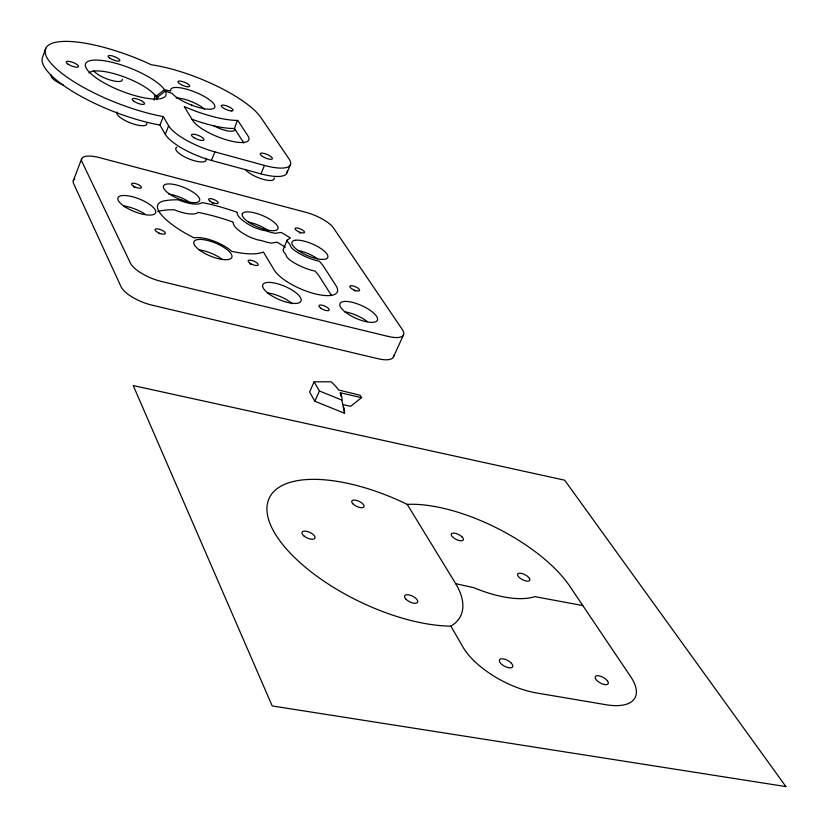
<?xml version="1.0" encoding="UTF-8"?>
<svg xmlns="http://www.w3.org/2000/svg" width="828" height="828" viewBox="0 0 828 828"><rect width="100%" height="100%" fill="white"/><g stroke="black" fill="none" stroke-linecap="round" stroke-linejoin="round"><path stroke-width="1.24" d="M287.202 240.12L287.834 242.087A20.669 6.759 23 0 1 290.773 246.765L292.708 249A24.654 8.001 23.3 0 0 319.453 261.265L323.013 265.55L335.961 285.598A34.911 11.758 23.4 0 1 315.075 293.836A34.911 11.758 23.4 0 1 274.265 270.114L263.407 252.022A60.579 20.007 22.4 0 1 232.823 251.577L231.571 251.298A24.24 8.259 22.5 0 0 194.228 237.884L193.545 237.553A60.579 20.007 22.4 0 1 161.16 214.514A42.073 13.941 22.2 0 1 166.004 200.573L166.925 200.407A97.456 32.696 22.7 0 1 178.092 199.817L178.258 199.817A22.542 7.276 22.1 0 0 201.928 202.518A97.456 32.696 22.7 0 1 237.222 212.341A24.643 7.928 22.8 0 0 254.921 227.69L261.555 229.998A20.669 6.759 23 0 1 271.004 232.44L274.999 233.299L281.241 232.44L290.39 237.915L287.202 240.12L283.031 249.911L283.652 251.909A20.628 6.841 23 0 1 286.571 256.608L288.496 258.864A24.612 8.104 23.3 0 0 315.178 271.108L318.718 275.424L331.573 295.596M154.215 100.084L155.033 95.21A37.125 10.712 21.5 0 0 120.526 75.638A37.125 10.712 21.5 0 0 88.917 72.968M45.84 48.231L42.777 56.604A85.419 24.664 21.5 0 0 76.487 93.792A85.419 24.664 21.5 0 0 159.98 125.059L165.289 134.312A40.023 11.996 22.2 0 0 211.419 160.446L260.965 173.859A39.558 11.768 22.6 0 0 287.192 171.054M73.319 180.69L81.641 158.821M159.98 125.059L163.302 116.593A85.553 24.374 21.5 0 1 45.395 53.675A85.553 24.374 21.5 0 1 151.307 64.781A76.621 21.652 22 0 1 260.903 117.545L289.055 158.966A39.62 11.633 22.6 0 1 264.474 165.424L214.876 151.897A40.086 11.861 22.2 0 1 168.643 125.784L163.302 116.593M165.289 134.312L168.643 125.784M211.419 160.446L214.876 151.897M243.825 142.975L234.49 128.526L237.305 120.402A60.299 16.87 22.1 0 1 185.917 107.309L184.261 106.595L192.665 120.422A30.729 8.922 22.3 0 0 227.979 140.294A30.729 8.922 22.3 0 0 247.872 135.771L237.802 120.391M260.965 173.859L264.474 165.424M287.068 172.659L290.556 164.358M343.63 404.747L350.668 406.331L361.557 397.626L360.097 395.235L338.611 390.019A48.686 18.485 23.8 0 0 331.024 381.77L314.112 381.822L309.6 392.027L314.857 401.249L344.438 413.224A56.366 21.683 23.8 0 0 343.558 406.848M314.857 401.249L319.422 390.982L314.112 381.822M393.393 357.054L403.484 334.967M156.74 97.787L165.289 91.09L172.162 93.429A23.753 6.707 22.1 0 0 192.676 105.518L195.605 106.533A23.753 6.707 22.1 0 0 214.193 104.421A23.753 6.707 22.1 0 0 184.489 88.637L181.901 88.078A23.753 6.707 22.1 0 0 170.734 91.08L164.462 89.703L155.923 96.4L157.165 98.853A37.125 10.712 21.5 0 1 157.341 99.66M234.49 128.526L233.993 128.537A60.206 17.077 22 0 1 192.117 119.304M407.221 504.376A113.043 47.092 26.8 0 1 569.757 586.183L630.729 676.755A60.154 25.771 28.8 0 1 605.837 704.7L536.409 692.943A60.765 26.734 28.1 0 1 462.955 647.082L450.898 626.144A126.104 54.151 25.8 0 1 269.452 522.095A126.104 54.151 25.8 0 1 407.221 504.376L455.721 583.699L473.782 587.663A77.076 31.661 26.7 0 0 534.733 596.626L582.808 605.568M340.929 396.291L340.277 392.782L361.557 397.626M158.324 97.073L155.923 96.4L155.033 95.21L157.361 95.872M319.422 390.982L341.881 400.09L344.438 413.224M285.391 247.148L277.101 242.19L270.859 243.101L266.875 242.252A20.628 6.841 23 0 0 257.425 239.83L250.791 237.532A24.602 8.021 22.8 0 1 233.175 222.121A97.269 33.099 22.7 0 0 197.923 212.382A22.501 7.369 22 0 1 174.263 209.784L174.087 209.774A97.269 33.099 22.7 0 0 162.919 210.436L161.998 210.602A41.99 14.117 22.2 0 0 157.817 211.575M164.462 89.703L164.213 89.341A43.128 12.285 21.5 0 0 146.949 75.979L144.693 74.758A43.128 12.285 21.5 0 0 90.852 60.475A43.128 12.285 21.5 0 0 104.017 82.852A43.128 12.285 21.5 0 0 158.893 98.894L160.342 98.687A43.128 12.285 21.5 0 0 165.476 91.442L165.289 91.09M340.277 392.782L340.474 393.145A48.686 18.485 23.8 0 1 341.881 400.09M455.721 583.699A110.352 48.531 25.7 0 1 450.898 626.144M133.815 187.138A5.31 1.739 21.6 0 1 135.109 187.532M158.779 233.268A5.537 1.904 21.9 0 1 160.114 233.817M250.18 264.091A5.465 1.863 22.9 0 1 251.495 264.494M354.042 290.411A5.351 1.78 23.9 0 1 355.264 291.042M299.343 232.616A5.123 1.646 23.2 0 1 300.502 233.206M211.906 202.86A5.185 1.677 22.4 0 1 213.158 203.377M123.91 205.975A20.234 6.862 21.6 0 1 144.745 213.955M168.746 194.073A19.458 6.365 22 0 1 188.763 201.763M248.669 222.152A19.272 6.282 22.8 0 1 268.2 230.557M297.987 250.408A19.437 6.396 23.3 0 1 317.673 258.916M199.641 249.952A20.452 7.069 22.4 0 1 222.442 259.526M267.351 292.874A20.752 7.297 23.2 0 1 292.284 303.71M344.676 311.804A20.421 7.059 24 0 1 367.321 321.606M393.745 355.264A25.844 9.108 24.3 0 1 377.941 358.69L151.907 305.118A27.148 10.008 21.9 0 1 121.012 286.633L73.62 183.671A24.83 8.29 21.3 0 1 73.899 179.759M74.334 179.345A24.83 8.29 21.3 0 1 74.862 178.983M176.178 98.097A18.247 5.227 22 0 1 204.288 109.079M274.182 177.916A16.011 4.833 22.7 0 1 262.714 179.221A16.011 4.833 22.7 0 1 245.378 169.461M205.603 158.262A16.281 4.968 22.1 0 1 189.84 159.235A16.281 4.968 22.1 0 1 176.964 147.156M234.955 129.344A15.359 4.43 22.3 0 1 227.99 130.938A15.359 4.43 22.3 0 1 213.634 125.68M191.62 104.525A15.266 4.357 21.9 0 1 191.641 105.746M122.202 79.229A15.421 4.399 21.4 0 1 110.01 79.985A15.421 4.399 21.4 0 1 93.688 70.546M63.259 84.953A15.98 4.689 21 0 1 51.429 74.955M146.856 123.237A16.094 4.823 21.6 0 1 130.896 123.103A16.094 4.823 21.6 0 1 117.048 112.028M242.252 213.986L242.169 214.825A19.313 6.21 22.8 0 0 256.111 226.303A19.313 6.21 22.8 0 0 276.066 230.267L277.007 229.811A19.313 6.21 22.8 0 0 264.132 216.263A19.313 6.21 22.8 0 0 242.252 213.986M295.068 240.275L293.857 240.575A19.468 6.324 23.3 0 0 296.165 249A19.468 6.324 23.3 0 0 315.571 258.388L317.776 258.885A19.468 6.324 23.3 0 0 323.613 250.532A19.468 6.324 23.3 0 0 295.068 240.275M198.109 239.509L196.65 239.789A20.493 6.976 22.5 0 0 200.821 251.039A20.493 6.976 22.5 0 0 226.096 259.702A20.493 6.976 22.5 0 0 228.28 250.625L226.675 249.311A20.493 6.976 22.5 0 0 198.109 239.509M231.395 110.931L230.184 110.786A6.345 1.78 22.3 0 1 222.09 107.091A6.345 1.78 22.3 0 1 224.171 105.249L225.589 105.58A6.345 1.78 22.3 0 1 232.254 108.934A6.345 1.78 22.3 0 1 231.395 110.931M785.907 786.6L272.205 705.942L133.225 385.569L564.644 480.178L785.907 786.6M186.745 86.629L185.317 86.288A6.303 1.749 22 0 1 178.382 82.624A6.303 1.749 22 0 1 180.949 81.227L182.377 81.568A6.303 1.749 22 0 1 189.291 85.232A6.303 1.749 22 0 1 186.745 86.629M388.053 336.396L161.481 281.468A27.272 9.75 21.9 0 1 130.389 263.035L81.972 161.739A24.933 8.073 21.3 0 1 99.96 157.755L305.925 212.33A23.733 7.431 23.3 0 1 333.467 227.928L402.346 329.585A25.947 8.87 24.2 0 1 388.053 336.396M181.384 199.962L178.983 199.03A19.489 6.293 22.1 0 1 166.707 184.075A19.489 6.293 22.1 0 1 197.778 196.029A19.489 6.293 22.1 0 1 181.384 199.962M462.231 537.093L461.113 536.089A6.707 2.743 26.4 0 0 454.334 533.139A6.707 2.743 26.4 0 0 451.239 534.867L451.622 535.788A6.707 2.743 26.4 0 0 460.327 540.746A6.707 2.743 26.4 0 0 462.231 537.093M511.373 663.228L510.12 662.058A7.442 3.302 28.1 0 0 501.913 658.777A7.442 3.302 28.1 0 0 499.853 662.234L500.754 663.425A7.442 3.302 28.1 0 0 510.234 667.896A7.442 3.302 28.1 0 0 511.373 663.228M529.382 578.296L528.543 577.271A6.821 2.794 27.3 0 0 522.002 573.545A6.821 2.794 27.3 0 0 517.562 574.321L517.593 575.129A6.821 2.794 27.3 0 0 525.428 580.863A6.821 2.794 27.3 0 0 529.382 578.296M607.669 681.206L606.727 680.036A7.338 3.136 29.1 0 0 598.126 675.7A7.338 3.136 29.1 0 0 595.777 679.126L596.719 680.295A7.338 3.136 29.1 0 0 605.34 684.652A7.338 3.136 29.1 0 0 607.669 681.206M352.769 503.683A6.748 2.805 25.1 0 0 363.513 507.305A6.748 2.805 25.1 0 0 357.448 500.681A6.748 2.805 25.1 0 0 352.769 503.683M304.093 536.099A7.079 3.105 24.8 0 0 314.899 538.19A7.079 3.105 24.8 0 0 306.474 531.276A7.079 3.105 24.8 0 0 304.093 536.099M405.751 598.975A7.235 3.198 26.5 0 0 417.188 602.743A7.235 3.198 26.5 0 0 410.481 595.28A7.235 3.198 26.5 0 0 405.751 598.975M132.842 185.731A5.32 1.739 21.6 0 0 141.226 187.884A5.32 1.739 21.6 0 0 135.233 183.485A5.32 1.739 21.6 0 0 132.842 185.731M156.451 231.581A5.537 1.894 21.9 0 0 165.165 233.786A5.537 1.894 21.9 0 0 158.924 229.087A5.537 1.894 21.9 0 0 156.451 231.581M209.981 201.132A5.185 1.666 22.4 0 0 218.064 203.243A5.185 1.666 22.4 0 0 212.092 198.917A5.185 1.666 22.4 0 0 209.981 201.132M296.6 230.536A5.134 1.635 23.2 0 0 304.456 232.575A5.134 1.635 23.2 0 0 298.37 228.217A5.134 1.635 23.2 0 0 296.6 230.536M320.633 308.109A5.558 1.925 23.7 0 0 329.109 310.179A5.558 1.925 23.7 0 0 322.444 305.273A5.558 1.925 23.7 0 0 320.633 308.109M351.465 288.537A5.351 1.78 23.8 0 0 359.559 290.556A5.351 1.78 23.8 0 0 353.08 285.888A5.351 1.78 23.8 0 0 351.465 288.537M249.663 262.983A5.475 1.853 22.9 0 0 258.119 265.095A5.475 1.853 22.9 0 0 251.722 260.385A5.475 1.853 22.9 0 0 249.663 262.983M124.904 206.783A20.276 6.779 21.7 0 0 155.592 212.879A20.276 6.779 21.7 0 0 129.913 196.143A20.276 6.779 21.7 0 0 124.904 206.783M268.872 293.836A20.793 7.214 23.2 0 0 300.771 301.568A20.793 7.214 23.2 0 0 276.076 283.373A20.793 7.214 23.2 0 0 268.872 293.836M345.576 312.291A20.462 6.976 24 0 0 377.04 320.757A20.462 6.976 24 0 0 353.442 302.624A20.462 6.976 24 0 0 345.576 312.291M109.617 58.032A6.365 1.77 21.4 0 0 119.687 60.91A6.365 1.77 21.4 0 0 112.66 56.004A6.365 1.77 21.4 0 0 109.617 58.032M67.772 63.984A6.603 1.884 21.1 0 0 78.277 66.944A6.603 1.884 21.1 0 0 71.136 61.841A6.603 1.884 21.1 0 0 67.772 63.984M133.846 101.233A6.655 1.946 21.6 0 0 144.331 104.152A6.655 1.946 21.6 0 0 136.91 98.894A6.655 1.946 21.6 0 0 133.846 101.233M193.918 137.634A6.727 1.998 22.1 0 0 203.957 139.88A6.727 1.998 22.1 0 0 195.336 134.478A6.727 1.998 22.1 0 0 193.918 137.634M262.414 156.378A6.614 1.946 22.7 0 0 272.371 158.831A6.614 1.946 22.7 0 0 264.111 153.439A6.614 1.946 22.7 0 0 262.414 156.378"/></g></svg>
